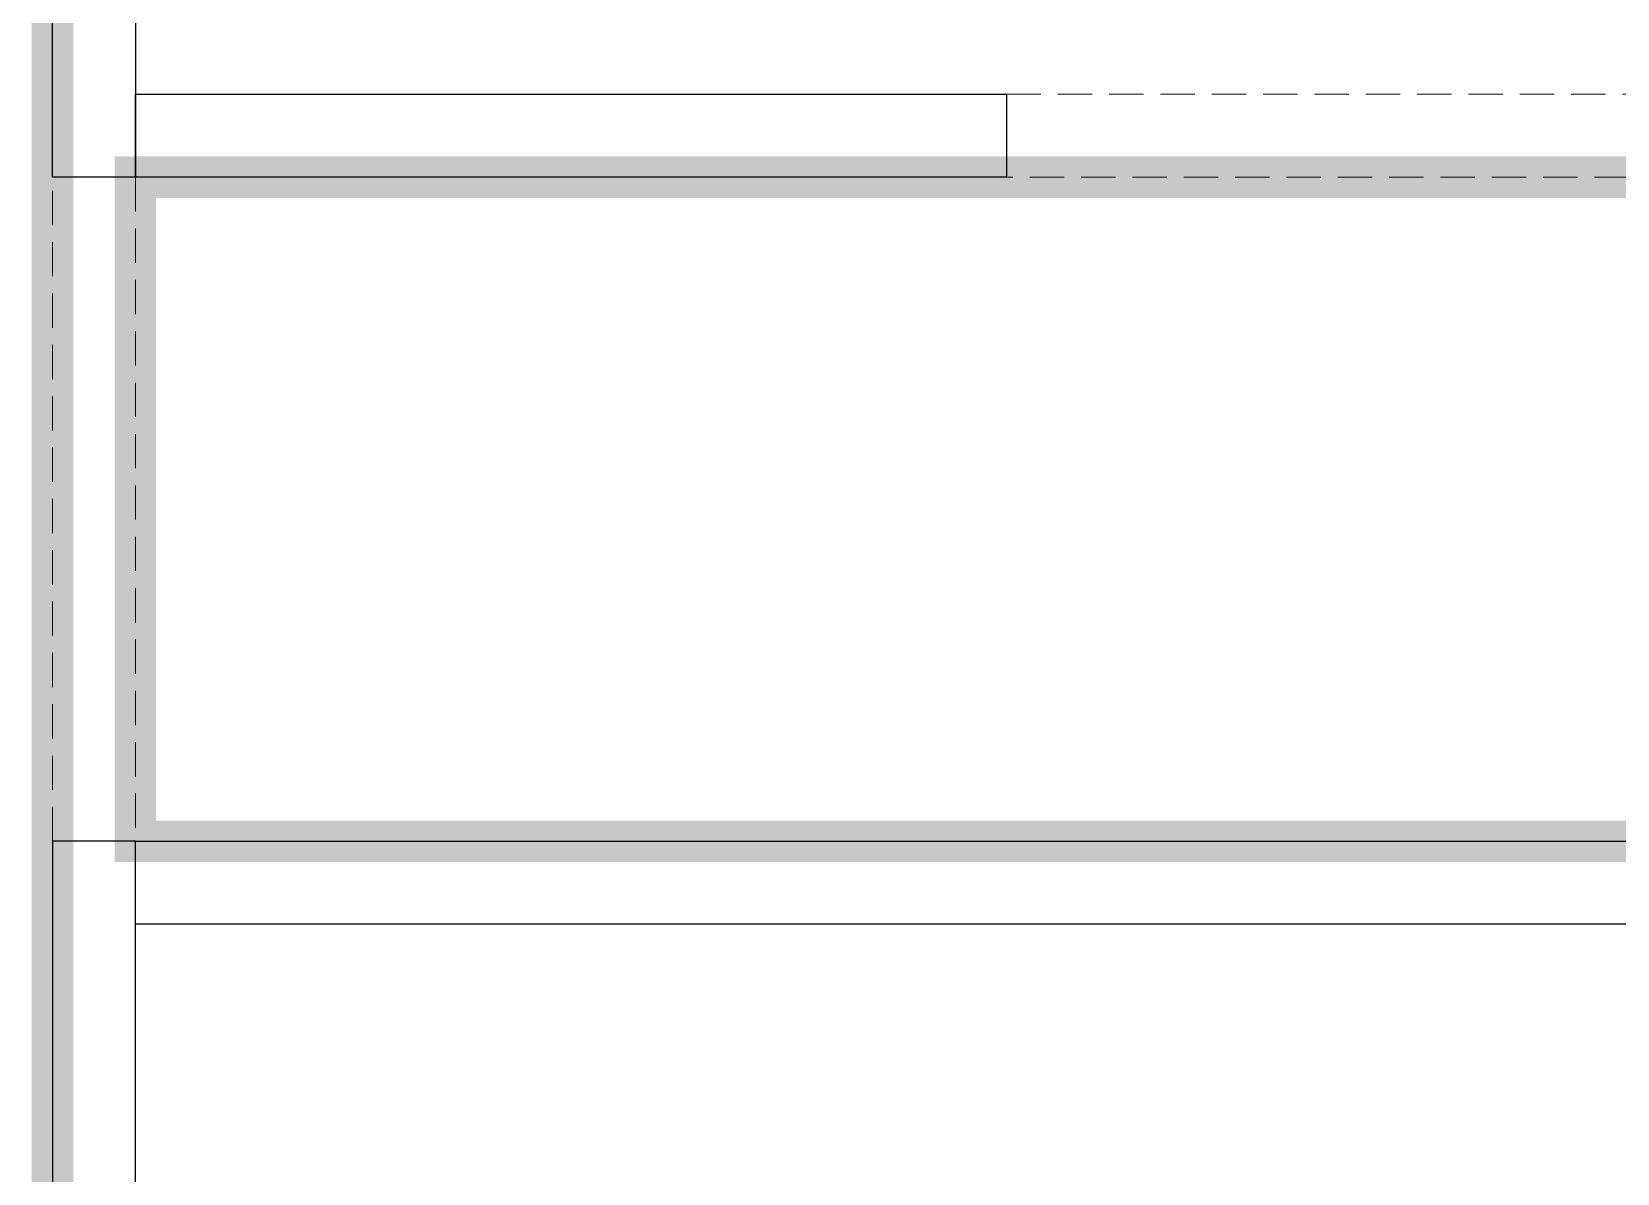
# Model space of a CAD drawing. Header units: feet. Extents: x 3182276 to 3200053, y -5471747 to -5457952.
# Drawn here: x 3193984 to 3195895, y -5465300 to -5463924 of the extents above; entities that cross this region are included whole.
import ezdxf

# ---------------------------------------------------------------- set-up
doc = ezdxf.new("R2010")
doc.units = ezdxf.units.FT
doc.header["$LTSCALE"] = 33
doc.header["$MEASUREMENT"] = 0
doc.linetypes.add('a_p6_plan_L18$0$HIDDEN', pattern=[0.375, 0.25, -0.125])
doc.linetypes.add('ACAD_ISO03W100', pattern=[30, 12, -18])
for name, color, linetype, lineweight in [('LENS-CURTAIN', 5, 'a_p6_plan_L18$0$HIDDEN', 9), ('LENS_PARTITION', 21, 'Continuous', 25), ('LK-FLUTTED FINISH', 20, 'Continuous', 30), ('LK-MIRROR', 133, 'Continuous', 13), ('LK-TILES FINISH', 251, 'Continuous', 5)]:
    doc.layers.add(name, color=color, linetype=linetype, lineweight=lineweight)

msp = doc.modelspace()

# ---------------------------------------------------------------- linework, layer by layer
at = {"layer": 'LENS-CURTAIN', "ltscale": 5}
for points in [[(3195158.5, -5463999.6), (3195908.5, -5463999.6), (3195908.5, -5464099.6), (3195158.5, -5464099.6)], [(3194008.5, -5464099.6), (3194108.5, -5464099.6), (3194108.5, -5464899.6), (3194008.5, -5464899.6)]]:
    msp.add_lwpolyline(points, close=True, dxfattribs=at)
at = {"layer": 'LENS_PARTITION'}
for points in [[(3194108.5, -5464099.6), (3194008.5, -5464099.6), (3194008.5, -5462379.6), (3194108.5, -5462379.6)], [(3195158.5, -5464099.6), (3194108.5, -5464099.6), (3194108.5, -5463999.6), (3195158.5, -5463999.6)], [(3194108.5, -5464899.6), (3194008.5, -5464899.6), (3194008.5, -5469966.6), (3194108.5, -5469966.6)], [(3194108.5, -5464899.6), (3199892.5, -5464899.6), (3199892.5, -5464999.6), (3194108.5, -5464999.6)]]:
    msp.add_lwpolyline(points, close=True, dxfattribs=at)
at = {"layer": 'LK-FLUTTED FINISH', "linetype": 'ACAD_ISO03W100', "ltscale": 0.05, "const_width": 50}
msp.add_lwpolyline([(3194008.5, -5459266.6), (3194008.5, -5464899.6)], dxfattribs=at)
at = {"layer": 'LK-MIRROR', "linetype": 'ACAD_ISO03W100', "ltscale": 0.05, "const_width": 50}
msp.add_lwpolyline([(3194008.5, -5464899.6), (3194008.5, -5465996.6)], dxfattribs=at)
at = {"layer": 'LK-TILES FINISH', "color": 212, "linetype": 'ACAD_ISO03W100', "ltscale": 0.05, "const_width": 50}
msp.add_lwpolyline([(3194108.5, -5464099.6), (3198383.5, -5464099.6), (3198383.5, -5464899.6), (3194108.5, -5464899.6)], close=True, dxfattribs=at)

doc.saveas('drawing.dxf')
